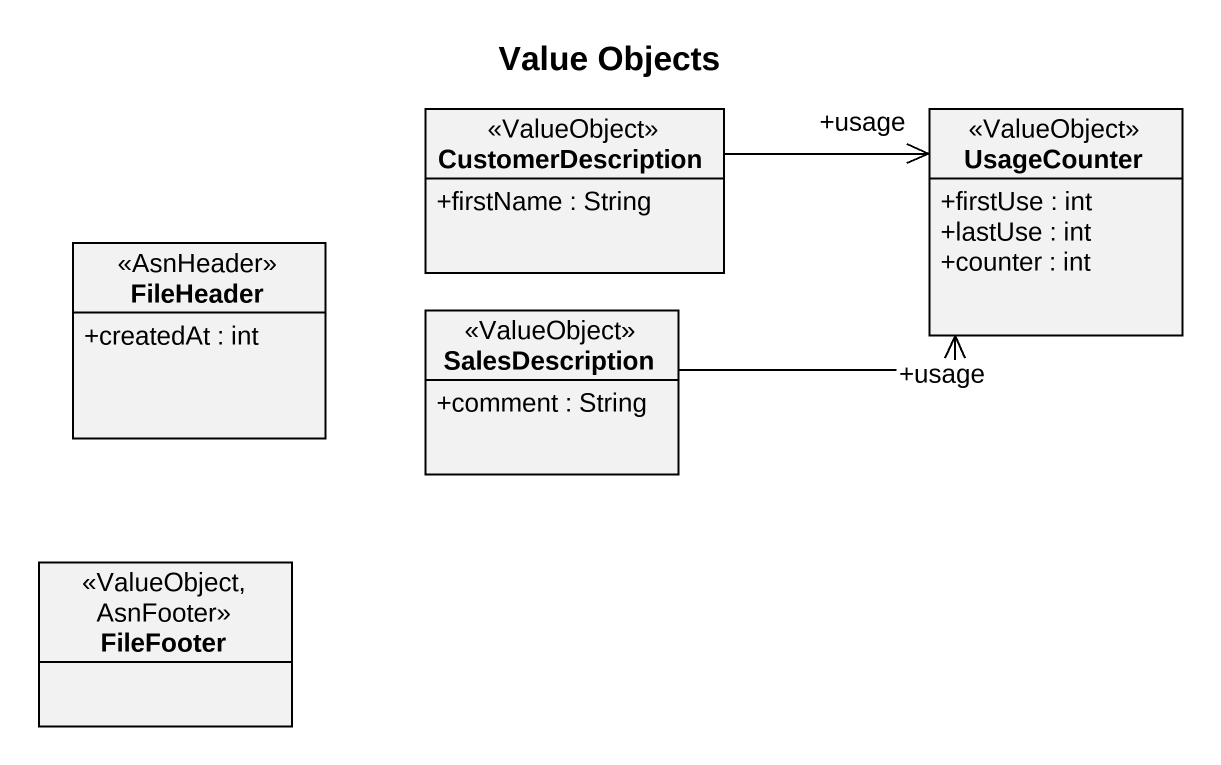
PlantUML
@startuml
title Value Objects
hide circle
hide empty members
skinparam classAttributeIconSize 0
class CustomerDescription <<ValueObject>> {
  +firstName : String
}
class UsageCounter <<ValueObject>> {
  +firstUse : int
  +lastUse : int
  +counter : int
}
class FileHeader <<AsnHeader>> {
  +createdAt : int
}
class SalesDescription <<ValueObject>> {
  +comment : String
}
class FileFooter <<ValueObject, AsnFooter>>
CustomerDescription -right-> "+usage" UsageCounter
SalesDescription -right-> "+usage" UsageCounter
@enduml
